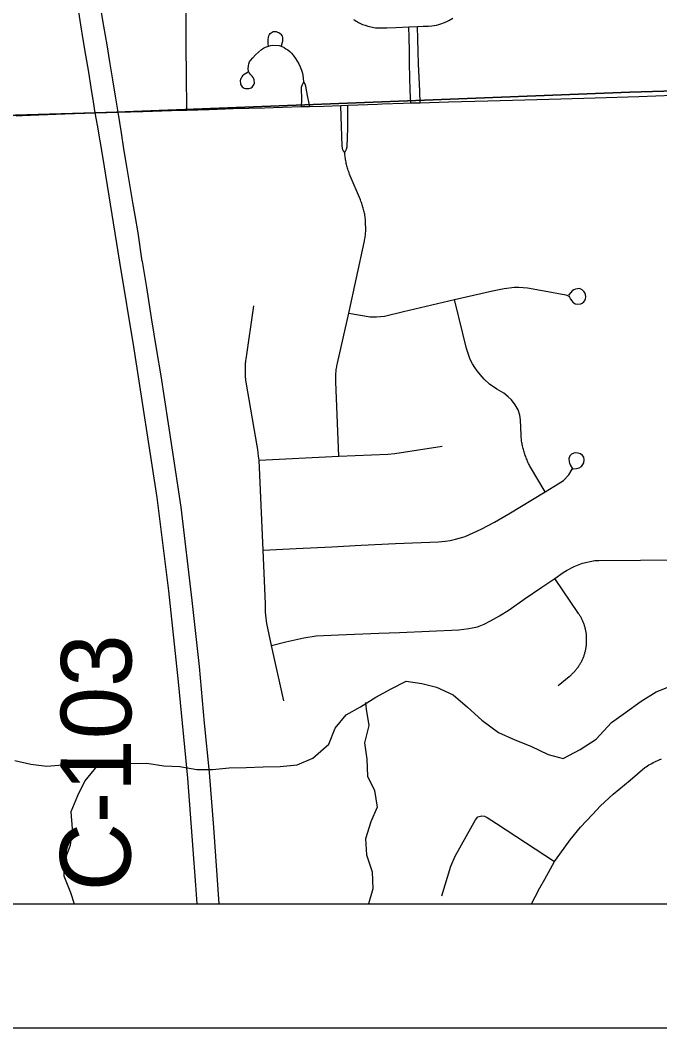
# Model space of a CAD drawing. Extents: x 0 to 34, y 0 to 22.
# Drawn here: x 7.962 to 8.477, y 14 to 14.812 of the extents above; entities that cross this region are included whole.
import ezdxf

# ---------------------------------------------------------------- set-up
doc = ezdxf.new("R2010")
doc.units = 0
for name, color, linetype in [('GM_X_City_Street', 7, 'Continuous'), ('GM_X_Corporation', 7, 'Continuous'), ('GM_X_County_Road', 7, 'Continuous'), ('GM_X_County_Road_Text', 7, 'Continuous'), ('GM_X_Interstate_Route', 7, 'Continuous'), ('GM_X_Minor_River', 7, 'Continuous'), ('SH_Data', 7, 'Continuous')]:
    doc.layers.add(name, color=color, linetype=linetype)

msp = doc.modelspace()

# ---------------------------------------------------------------- linework, layer by layer
at = {"layer": 'GM_X_City_Street'}
for points in [[(8.09589, 14.73949), (8.09576, 14.74883), (8.0955, 14.75892), (8.09531, 14.79906), (8.09524, 14.80941), (8.09532, 14.87666)], [(8.2302, 14.81258), (8.23124, 14.81189), (8.23227, 14.8112), (8.23326, 14.8106), (8.23425, 14.81004), (8.23524, 14.80952), (8.23627, 14.809), (8.23731, 14.80853), (8.23834, 14.80814), (8.23941, 14.80776), (8.24169, 14.80702), (8.2429, 14.80668), (8.24406, 14.80642), (8.24531, 14.80616), (8.24652, 14.80595), (8.24776, 14.80577), (8.25208, 14.8057), (8.25706, 14.80581), (8.2643, 14.80612), (8.27465, 14.80654), (8.28155, 14.80679), (8.28625, 14.80698), (8.29048, 14.80715), (8.29324, 14.80733), (8.29507, 14.80754), (8.29691, 14.8079), (8.29894, 14.80851), (8.30131, 14.80927), (8.30249, 14.80969), (8.30475, 14.81066), (8.3069, 14.81174), (8.31002, 14.81346)], [(8.16172, 14.79104), (8.16144, 14.79308), (8.16134, 14.79612), (8.16154, 14.7983), (8.16189, 14.79939), (8.16238, 14.80034), (8.16302, 14.80114), (8.16377, 14.80182), (8.16461, 14.80233), (8.16548, 14.80266), (8.16687, 14.80277), (8.16788, 14.80267), (8.16896, 14.80234), (8.16999, 14.80185), (8.17094, 14.80123), (8.17164, 14.80059), (8.17222, 14.79981), (8.17264, 14.79896), (8.1729, 14.79803), (8.17301, 14.79666), (8.17289, 14.79533), (8.17261, 14.79389), (8.17178, 14.79092)], [(8.27617, 14.74521), (8.2758, 14.75533), (8.27556, 14.76607), (8.27532, 14.77666), (8.27509, 14.78702), (8.27484, 14.79783), (8.27465, 14.80654)], [(8.28384, 14.74543), (8.2834, 14.75459), (8.28285, 14.76607), (8.28252, 14.77651), (8.28219, 14.78657), (8.28187, 14.79671), (8.28155, 14.80679)], [(8.14532, 14.7701), (8.14214, 14.76802), (8.14083, 14.76701), (8.14015, 14.7662), (8.13958, 14.76531), (8.13916, 14.76434), (8.1389, 14.76331), (8.13903, 14.76065), (8.13938, 14.75977), (8.13989, 14.75895), (8.14053, 14.75824), (8.14129, 14.75765), (8.14213, 14.75721), (8.14319, 14.7569), (8.14419, 14.75674), (8.14588, 14.75684), (8.1468, 14.75705), (8.14767, 14.75743), (8.14844, 14.75796), (8.14912, 14.75864), (8.14966, 14.75943), (8.15005, 14.7603), (8.15028, 14.76122), (8.15013, 14.76378), (8.1498, 14.76476), (8.1492, 14.76578), (8.14844, 14.76669), (8.14712, 14.76803), (8.14631, 14.76913), (8.14558, 14.77093), (8.14528, 14.77258), (8.14541, 14.77514), (8.14582, 14.77672), (8.14647, 14.77822), (8.14723, 14.77944), (8.14907, 14.78164), (8.15117, 14.78385), (8.15351, 14.78611), (8.15594, 14.78824), (8.1575, 14.78922), (8.15914, 14.79006), (8.16172, 14.79104), (8.16349, 14.79151), (8.16515, 14.79174), (8.17013, 14.79141), (8.17178, 14.79092), (8.1742, 14.78982), (8.17573, 14.78892), (8.17717, 14.78788), (8.1787, 14.78659), (8.18013, 14.78519), (8.18145, 14.78368), (8.18342, 14.78105), (8.18486, 14.77891), (8.18614, 14.77667), (8.18724, 14.77427), (8.18816, 14.77173), (8.18891, 14.76913), (8.1895, 14.76535), (8.18977, 14.76194)], [(8.18977, 14.76194), (8.18837, 14.75936), (8.18799, 14.75767), (8.18809, 14.74736), (8.18803, 14.74222)], [(8.18977, 14.76194), (8.1908, 14.76054), (8.19139, 14.75889), (8.19208, 14.75543), (8.19315, 14.74981), (8.19456, 14.74241)], [(8.223, 14.70541), (8.22188, 14.70678), (8.22159, 14.7075), (8.22123, 14.70882), (8.22096, 14.7106), (8.22022, 14.73433), (8.21981, 14.74319)], [(8.223, 14.70541), (8.22452, 14.70787), (8.22507, 14.70986), (8.22559, 14.72504), (8.22553, 14.74335)], [(8.21826, 14.46059), (8.21578, 14.52038), (8.21591, 14.52757), (8.21601, 14.52857), (8.21611, 14.52956), (8.21624, 14.53054), (8.21638, 14.53153), (8.21654, 14.53251), (8.21671, 14.53348), (8.21691, 14.53446), (8.21712, 14.53543), (8.22626, 14.57595), (8.23867, 14.63283), (8.23888, 14.6338), (8.23907, 14.63477), (8.23925, 14.63575), (8.2394, 14.63672), (8.23954, 14.63771), (8.23966, 14.63869), (8.23977, 14.63968), (8.23985, 14.64067), (8.23993, 14.64166), (8.23978, 14.65057), (8.23968, 14.65156), (8.23956, 14.65255), (8.23943, 14.65353), (8.23927, 14.65451), (8.2391, 14.65549), (8.23891, 14.65646), (8.2387, 14.65743), (8.23848, 14.6584), (8.23824, 14.65937), (8.23798, 14.66032), (8.23772, 14.66127), (8.23742, 14.66222), (8.23712, 14.66317), (8.2368, 14.66411), (8.23646, 14.66504), (8.23611, 14.66597), (8.23564, 14.66711), (8.22749, 14.68653), (8.22691, 14.68796), (8.22655, 14.68889), (8.22621, 14.68983), (8.22589, 14.69078), (8.22557, 14.69173), (8.22528, 14.69268), (8.225, 14.69364), (8.22474, 14.6946), (8.2245, 14.69557), (8.22427, 14.69654), (8.22406, 14.69752), (8.22387, 14.6985), (8.22369, 14.69948), (8.22354, 14.70046), (8.22339, 14.70145), (8.22327, 14.70244), (8.22316, 14.70343), (8.22308, 14.70442), (8.223, 14.70541)], [(8.22626, 14.57595), (8.24363, 14.57288), (8.24866, 14.5728), (8.2551, 14.57351), (8.27027, 14.57705), (8.31152, 14.58672), (8.34201, 14.59379), (8.35153, 14.59583), (8.35977, 14.59674), (8.36323, 14.59682), (8.37023, 14.59638), (8.38374, 14.59379), (8.40104, 14.59066), (8.40178, 14.59044), (8.40242, 14.5902), (8.4034, 14.58956), (8.4041, 14.58885), (8.40491, 14.58722), (8.40585, 14.58567), (8.40664, 14.58478), (8.40761, 14.58403), (8.40867, 14.58346), (8.41009, 14.58306), (8.41305, 14.58337), (8.41428, 14.5839), (8.41561, 14.58501), (8.41643, 14.58609), (8.41695, 14.58726), (8.41708, 14.58906), (8.41699, 14.59088), (8.41648, 14.59218), (8.41586, 14.59314), (8.41473, 14.59423), (8.41417, 14.59466), (8.41311, 14.59525), (8.41196, 14.5956), (8.40881, 14.59528), (8.4074, 14.59458), (8.40614, 14.59371), (8.40504, 14.59261), (8.40334, 14.59036)], [(8.38452, 14.4319), (8.37262, 14.45177), (8.37188, 14.45308), (8.37143, 14.45395), (8.371, 14.45484), (8.3706, 14.45572), (8.37021, 14.45663), (8.36984, 14.45754), (8.36948, 14.45846), (8.36914, 14.45938), (8.36878, 14.4603), (8.36843, 14.46122), (8.3681, 14.46216), (8.36778, 14.46309), (8.36748, 14.46404), (8.3672, 14.46498), (8.36693, 14.46594), (8.36668, 14.4669), (8.36644, 14.46786), (8.36622, 14.46882), (8.36602, 14.46979), (8.36584, 14.47077), (8.36567, 14.47174), (8.36552, 14.47273), (8.36539, 14.47371), (8.36527, 14.4747), (8.36517, 14.47568), (8.36509, 14.47667), (8.36502, 14.47766), (8.36452, 14.48994), (8.36433, 14.49188), (8.36395, 14.49376), (8.36258, 14.49789), (8.36042, 14.5019), (8.35742, 14.50604), (8.35478, 14.5085), (8.35104, 14.51128), (8.34548, 14.51464), (8.33973, 14.51873), (8.33533, 14.52273), (8.332, 14.52647), (8.32978, 14.52924), (8.3278, 14.53199), (8.32595, 14.53502), (8.32414, 14.53853), (8.32294, 14.5418), (8.32113, 14.54741), (8.31825, 14.55944), (8.31152, 14.58672)], [(8.17401, 14.26347), (8.16399, 14.30815), (8.16035, 14.32582), (8.15969, 14.33015), (8.15926, 14.33501), (8.15913, 14.34175), (8.15727, 14.38501), (8.15401, 14.45736), (8.15362, 14.4605), (8.15339, 14.46321), (8.15306, 14.46592), (8.15253, 14.46907), (8.14375, 14.5202), (8.14349, 14.52181), (8.14335, 14.5228), (8.14323, 14.52378), (8.14313, 14.52477), (8.14304, 14.52576), (8.14316, 14.53569), (8.14327, 14.53668), (8.14339, 14.53766), (8.14353, 14.53865), (8.14976, 14.58173)], [(8.15401, 14.45736), (8.21826, 14.46059), (8.25761, 14.46227), (8.26325, 14.46279), (8.30159, 14.46854)], [(8.34376, 14.40744), (8.35519, 14.41415), (8.38452, 14.4319), (8.39496, 14.43822), (8.39919, 14.44091), (8.40352, 14.44555), (8.40626, 14.45002), (8.40657, 14.45026), (8.40709, 14.45046), (8.40976, 14.45069), (8.41184, 14.45132), (8.41364, 14.45238), (8.41486, 14.45383), (8.41559, 14.45522), (8.41583, 14.45753), (8.41547, 14.45981), (8.41461, 14.46122), (8.41288, 14.46249), (8.41111, 14.46315), (8.40915, 14.46339), (8.4075, 14.46311), (8.40552, 14.46221), (8.40428, 14.4608), (8.40355, 14.45883), (8.40367, 14.45618), (8.40414, 14.45489), (8.40462, 14.45367), (8.40634, 14.45037)], [(8.15727, 14.38501), (8.18385, 14.38627), (8.21252, 14.38765), (8.23616, 14.38882), (8.26399, 14.39016), (8.28449, 14.39095), (8.29859, 14.39165), (8.30397, 14.39212), (8.30786, 14.39279), (8.31214, 14.39377), (8.31803, 14.39528), (8.31994, 14.396), (8.333, 14.4019), (8.34376, 14.40744)], [(8.16399, 14.30815), (8.17559, 14.31108), (8.19021, 14.31431), (8.20002, 14.31577), (8.21799, 14.31661), (8.25047, 14.31787), (8.26708, 14.31859), (8.31501, 14.32079), (8.32297, 14.32165), (8.32987, 14.32301), (8.3353, 14.3252), (8.34052, 14.32781), (8.34762, 14.33209), (8.35545, 14.33669), (8.36757, 14.34536), (8.38177, 14.35507), (8.39232, 14.36207), (8.39883, 14.36676), (8.40172, 14.36841), (8.40767, 14.3717), (8.41456, 14.37444), (8.42444, 14.37656), (8.42773, 14.37664), (8.49478, 14.37718)], [(8.39489, 14.27588), (8.40378, 14.28303), (8.40457, 14.28367), (8.40506, 14.28411), (8.40555, 14.28455), (8.40604, 14.285), (8.40652, 14.28546), (8.40699, 14.28592), (8.40745, 14.2864), (8.4079, 14.28688), (8.40834, 14.28737), (8.40878, 14.28787), (8.40921, 14.28837), (8.40962, 14.28889), (8.41003, 14.28941), (8.41043, 14.28994), (8.41082, 14.29047), (8.4112, 14.29101), (8.41158, 14.29156), (8.41194, 14.29211), (8.41229, 14.29267), (8.41263, 14.29324), (8.41296, 14.29381), (8.41328, 14.29439), (8.4136, 14.29497), (8.4139, 14.29556), (8.41419, 14.29615), (8.41447, 14.29675), (8.41474, 14.29736), (8.415, 14.29797), (8.41525, 14.29857), (8.41549, 14.29919), (8.41572, 14.29981), (8.41594, 14.30044), (8.41614, 14.30107), (8.41634, 14.3017), (8.41652, 14.30233), (8.4167, 14.30297), (8.41686, 14.30361), (8.41701, 14.30426), (8.41714, 14.30491), (8.41727, 14.30555), (8.41739, 14.3062), (8.4175, 14.30686), (8.41759, 14.30751), (8.41767, 14.30817), (8.41774, 14.30883), (8.4178, 14.30949), (8.4177, 14.31675), (8.41762, 14.31741), (8.41752, 14.31806), (8.41742, 14.31871), (8.41731, 14.31937), (8.41719, 14.32002), (8.41705, 14.32066), (8.4169, 14.32131), (8.41675, 14.32195), (8.41658, 14.32259), (8.41639, 14.32322), (8.4162, 14.32386), (8.416, 14.32449), (8.41579, 14.32511), (8.41556, 14.32573), (8.41533, 14.32636), (8.41508, 14.32697), (8.41483, 14.32758), (8.41456, 14.32818), (8.41428, 14.32879), (8.41399, 14.32938), (8.41369, 14.32997), (8.41338, 14.33056), (8.41306, 14.33113), (8.41273, 14.33171), (8.4124, 14.33228), (8.41205, 14.33284), (8.41169, 14.33339), (8.41132, 14.33394), (8.39232, 14.36207)], [(8.37355, 14.1), (8.37627, 14.1055), (8.38008, 14.11282), (8.38407, 14.11976), (8.38869, 14.12819), (8.39208, 14.13403), (8.39637, 14.14005), (8.40465, 14.1515), (8.41288, 14.16156), (8.42267, 14.17188), (8.42896, 14.17887), (8.43917, 14.18818), (8.45288, 14.19952), (8.46468, 14.20969), (8.46578, 14.21041), (8.46691, 14.21112), (8.46804, 14.21179), (8.46918, 14.21246), (8.47034, 14.2131), (8.47151, 14.21372), (8.47269, 14.21432), (8.47387, 14.21491), (8.47507, 14.21547), (8.47629, 14.216), (8.47804, 14.21675)], [(8.30134, 14.10624), (8.30854, 14.13028), (8.31199, 14.13827), (8.317, 14.14744), (8.32836, 14.16749), (8.33028, 14.16999), (8.33351, 14.17082), (8.33569, 14.17047), (8.33773, 14.16952), (8.34534, 14.16454), (8.39208, 14.13403)]]:
    msp.add_lwpolyline(points, dxfattribs=at)
at = {"layer": 'GM_X_Corporation'}
for points in [[(4.30426, 16.12557), (4.30498, 15.91003), (4.3033, 15.63531), (4.30235, 15.4236), (4.30354, 14.98777), (4.3033, 14.75076), (4.30426, 14.64144), (4.49968, 14.64508), (5.20789, 14.66221), (5.32827, 14.66458), (5.33447, 14.6647), (5.34183, 14.66485), (6.49761, 14.69107), (7.79988, 14.72946), (7.9578, 14.7353), (8.02194, 14.7372), (8.03921, 14.73771), (8.45268, 14.75379), (8.48904, 14.75495), (8.58711, 14.7561), (8.68634, 14.75879), (8.9, 14.7645), (8.9, 20.9)], [(4.30426, 16.12557), (4.30498, 15.91003), (4.3033, 15.63531), (4.30235, 15.4236), (4.30354, 14.98777), (4.3033, 14.75076), (4.30426, 14.64144), (4.49968, 14.64508), (5.20789, 14.66221), (5.32827, 14.66458), (5.33447, 14.6647), (5.34183, 14.66485), (6.49761, 14.69107), (7.79988, 14.72946), (7.9578, 14.7353), (8.02194, 14.7372), (8.03921, 14.73771), (8.45268, 14.75379), (8.48904, 14.75495), (8.58711, 14.7561), (8.68634, 14.75879), (8.9, 14.7645), (8.9, 20.9)], [(6.3268, 14.68244), (6.49761, 14.69107), (6.53936, 14.68732), (7.04482, 14.70154), (7.79988, 14.72946), (7.95599, 14.73523), (8.02194, 14.7372), (8.03921, 14.73771), (8.45268, 14.75379), (8.48904, 14.75495), (8.58711, 14.7561), (8.68634, 14.75879), (8.9, 14.7645), (8.9, 19.89777)], [(5.72698, 14.1), (8.9, 14.1), (8.9, 14.7645), (8.68634, 14.75879), (8.58711, 14.7561), (8.48904, 14.75495), (8.45268, 14.75379), (8.03921, 14.73771), (8.02194, 14.7372), (7.95599, 14.73523), (7.79988, 14.72946), (7.04482, 14.70154), (7.04589, 14.62703), (6.45472, 14.61104), (6.4743, 14.65479), (6.49942, 14.64306), (6.53124, 14.64416), (6.53996, 14.65259), (6.53936, 14.68732), (6.49761, 14.69107), (6.3268, 14.68244)]]:
    msp.add_lwpolyline(points, dxfattribs=at)
for points in [[(2.1, 14.61031), (2.1, 14.1), (8.9, 14.1), (8.9, 14.7645), (8.68634, 14.75879), (8.58711, 14.7561), (8.48904, 14.75495), (8.45268, 14.75379), (8.03921, 14.73771), (8.02194, 14.7372), (7.9578, 14.7353), (7.79988, 14.72946), (6.49761, 14.69107), (5.34183, 14.66485), (5.33447, 14.6647), (5.32827, 14.66458), (5.20789, 14.66221), (4.49968, 14.64508), (4.30426, 14.64144), (3.27339, 14.62352), (2.39805, 14.61266)], [(4.3035, 14.1), (8.9, 14.1), (8.9, 14.7645), (8.68634, 14.75879), (8.58711, 14.7561), (8.48904, 14.75495), (8.45268, 14.75379), (8.03921, 14.73771), (8.02194, 14.7372), (7.9578, 14.7353), (7.79988, 14.72946), (6.49761, 14.69107), (5.34183, 14.66485), (5.33447, 14.6647), (5.32827, 14.66458), (5.20789, 14.66221), (4.49968, 14.64508), (4.30426, 14.64144), (4.3035, 14.1025)]]:
    msp.add_lwpolyline(points, close=True, dxfattribs=at)
at = {"layer": 'GM_X_County_Road'}
for p, q in [((8.27617, 14.74521), (8.28384, 14.74543)), ((8.18803, 14.74222), (8.19456, 14.74241)), ((8.21981, 14.74319), (8.22553, 14.74335)), ((8.22553, 14.74335), (8.24932, 14.74425)), ((8.24932, 14.74425), (8.25329, 14.7444)), ((7.95845, 14.73491), (7.96349, 14.73513))]:
    msp.add_line(p, q, dxfattribs=at)
for points in [[(8.25329, 14.7444), (8.27014, 14.74504), (8.27617, 14.74521)], [(8.28384, 14.74543), (8.30672, 14.74608), (8.33837, 14.74689), (8.36799, 14.74764), (8.39715, 14.74852), (8.42484, 14.74933), (8.45997, 14.75054), (8.48717, 14.75143)], [(7.96349, 14.73513), (7.9766, 14.7357), (8.00467, 14.73664), (8.02212, 14.73723), (8.03155, 14.73754), (8.04054, 14.73783), (8.06047, 14.73842), (8.08366, 14.73909), (8.09589, 14.73949)], [(8.09589, 14.73949), (8.11393, 14.74004), (8.13326, 14.74063), (8.1583, 14.74134), (8.18803, 14.74222)], [(8.19456, 14.74241), (8.20591, 14.74275), (8.21981, 14.74319)]]:
    msp.add_lwpolyline(points, dxfattribs=at)
at = {"layer": 'GM_X_Interstate_Route'}
for points in [[(8.04054, 14.73783), (8.03854, 14.7506), (8.03632, 14.76382), (8.03392, 14.77822), (8.03161, 14.79202), (8.02909, 14.80713), (8.02698, 14.81973), (8.02483, 14.83259), (8.02275, 14.84505), (8.02099, 14.85579), (8.01934, 14.8659), (8.01781, 14.87522), (8.01617, 14.88565), (8.01445, 14.89657), (8.01198, 14.91229), (8.01054, 14.92253), (8.00904, 14.93314), (8.00768, 14.94279), (8.00624, 14.95344), (8.00478, 14.96432), (8.00271, 14.97968), (8.00055, 14.99573), (8.00031, 14.99768)], [(8.02212, 14.73723), (8.02081, 14.74608), (8.01891, 14.75758), (8.01686, 14.77002), (8.01458, 14.7838), (8.01249, 14.7964), (8.01054, 14.80823), (8.00882, 14.81867)], [(8.0418, 14.61687), (8.02835, 14.70205), (8.02381, 14.72722), (8.02212, 14.73723)], [(8.06005, 14.61738), (8.05999, 14.61782), (8.05671, 14.64048), (8.05414, 14.65449), (8.05227, 14.665), (8.0508, 14.67465), (8.04916, 14.68438), (8.04737, 14.69559), (8.04519, 14.7082), (8.04317, 14.7212), (8.04054, 14.73783)], [(8.10421, 14.1), (8.10313, 14.11506), (8.09673, 14.20117), (8.08911, 14.27867), (8.08149, 14.35222), (8.07189, 14.42725), (8.05344, 14.54706), (8.0418, 14.61687)], [(8.12201, 14.1), (8.11766, 14.16139), (8.11421, 14.20568), (8.11003, 14.24553), (8.1061, 14.29104), (8.10019, 14.34442), (8.09133, 14.41946), (8.08395, 14.46743), (8.0751, 14.52524), (8.07184, 14.54567), (8.06755, 14.57196), (8.06354, 14.59646), (8.06005, 14.61738)]]:
    msp.add_lwpolyline(points, dxfattribs=at)
at = {"layer": 'GM_X_Minor_River'}
for points in [[(7.95728, 14.21536), (7.97023, 14.21256), (7.98317, 14.2109), (7.99605, 14.2119), (8.00933, 14.21215), (8.02297, 14.21316), (8.03698, 14.21495), (8.0503, 14.21291), (8.06358, 14.21316), (8.07728, 14.21114), (8.09019, 14.21062), (8.1039, 14.20822), (8.11642, 14.20807), (8.13006, 14.20947), (8.14372, 14.20972), (8.15737, 14.21036), (8.17102, 14.21061), (8.18466, 14.212), (8.19747, 14.21718), (8.21016, 14.22844), (8.21523, 14.24146), (8.22414, 14.25227), (8.23578, 14.25857), (8.24816, 14.2664), (8.26056, 14.27309), (8.27258, 14.2794), (8.28514, 14.27735), (8.29696, 14.27453), (8.31036, 14.26832), (8.32193, 14.25828), (8.33351, 14.24785), (8.34698, 14.23784), (8.35999, 14.232), (8.37299, 14.22692), (8.38677, 14.22034), (8.39898, 14.21715), (8.41251, 14.22424), (8.42564, 14.23247), (8.43791, 14.246), (8.44914, 14.25419), (8.46187, 14.26317), (8.47388, 14.27061), (8.48669, 14.27579)], [(8.23989, 14.26206), (8.24037, 14.25675), (8.24252, 14.24349), (8.23898, 14.22974), (8.24074, 14.21647), (8.24138, 14.2028), (8.24691, 14.19112), (8.24905, 14.17786), (8.24396, 14.16599), (8.23966, 14.15222), (8.24066, 14.13932), (8.24509, 14.12572), (8.24572, 14.11205), (8.24208, 14.1)], [(8.02339, 14.21127), (8.02339, 14.21089), (8.01375, 14.19893), (8.0079, 14.18704), (8.00245, 14.17401), (8.00346, 14.16035), (8.00181, 14.14702), (7.99712, 14.13401), (7.99696, 14.1226), (8.00214, 14.10902), (8.00506, 14.1)]]:
    msp.add_lwpolyline(points, dxfattribs=at)
at = {"layer": 'SH_Data'}
for p, q in [((2.1, 14.1), (8.9, 14.1)), ((2, 14), (9, 14))]:
    msp.add_line(p, q, dxfattribs=at)

# ---------------------------------------------------------------- texts
at = {"layer": 'GM_X_County_Road_Text'}
msp.add_text('C-103', height=0.056818, rotation=89.72924, dxfattribs=at).set_placement((8.05047, 14.10998))

doc.saveas('drawing.dxf')
